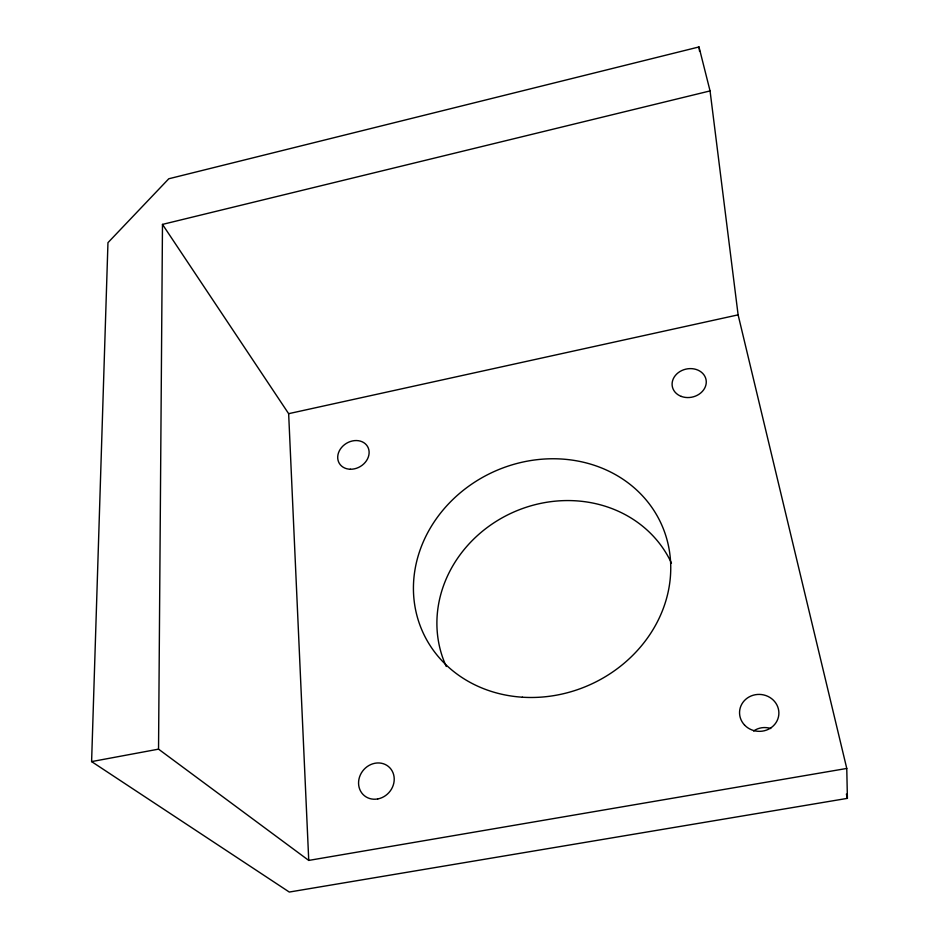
<?xml version="1.0" encoding="UTF-8"?>
<svg xmlns="http://www.w3.org/2000/svg" width="939" height="939" viewBox="0 0 939 939"><rect width="100%" height="100%" fill="white"/><g stroke="black" fill="none" stroke-linecap="round" stroke-linejoin="round"><path stroke-width="1.41" d="M846.767 768.454L308.743 860.417L158.538 749.146L162.482 224.398L710.06 90.919L698.992 46.95L168.774 178.774L107.962 242.661L91.599 761.599L289.294 892.05L847.401 798.361L846.767 768.454L738.113 314.858L710.06 90.919M162.482 224.398L288.649 413.676L738.113 314.858M91.599 761.599L158.538 749.146M846.391 794.089L847.401 798.361M698.992 46.95L699.555 51.316M288.649 413.676L308.743 860.417M753.618 731.011A18.569 17.559 9 0 1 770.755 728.535M446.283 666.49A123.889 112.387 -24.1 0 1 511.837 512.905A123.889 112.387 -24.1 0 1 671.455 563.107M681.327 396.422A17.219 14.343 -12.3 0 0 706.257 381.328A17.219 14.343 -12.3 0 0 679.953 371.527A17.219 14.343 -12.3 0 0 681.327 396.422M744.498 724.99A19.672 18.463 4.5 0 0 777.879 718.875A19.672 18.463 4.5 0 0 755.273 694.743A19.672 18.463 4.5 0 0 744.498 724.99M377.76 798.936A18.921 17.008 -49.7 0 0 391.105 769.323A18.921 17.008 -49.7 0 0 360.306 775.015A18.921 17.008 -49.7 0 0 377.76 798.936M350.4 469.242A16.433 13.498 -31.1 0 0 368.276 447.973A16.433 13.498 -31.1 0 0 341.573 447.48A16.433 13.498 -31.1 0 0 350.4 469.242M522.401 697.208A130.932 116.859 -24.3 0 0 662.042 525.64A130.932 116.859 -24.3 0 0 441.823 511.52A130.932 116.859 -24.3 0 0 522.401 697.208"/></g></svg>
